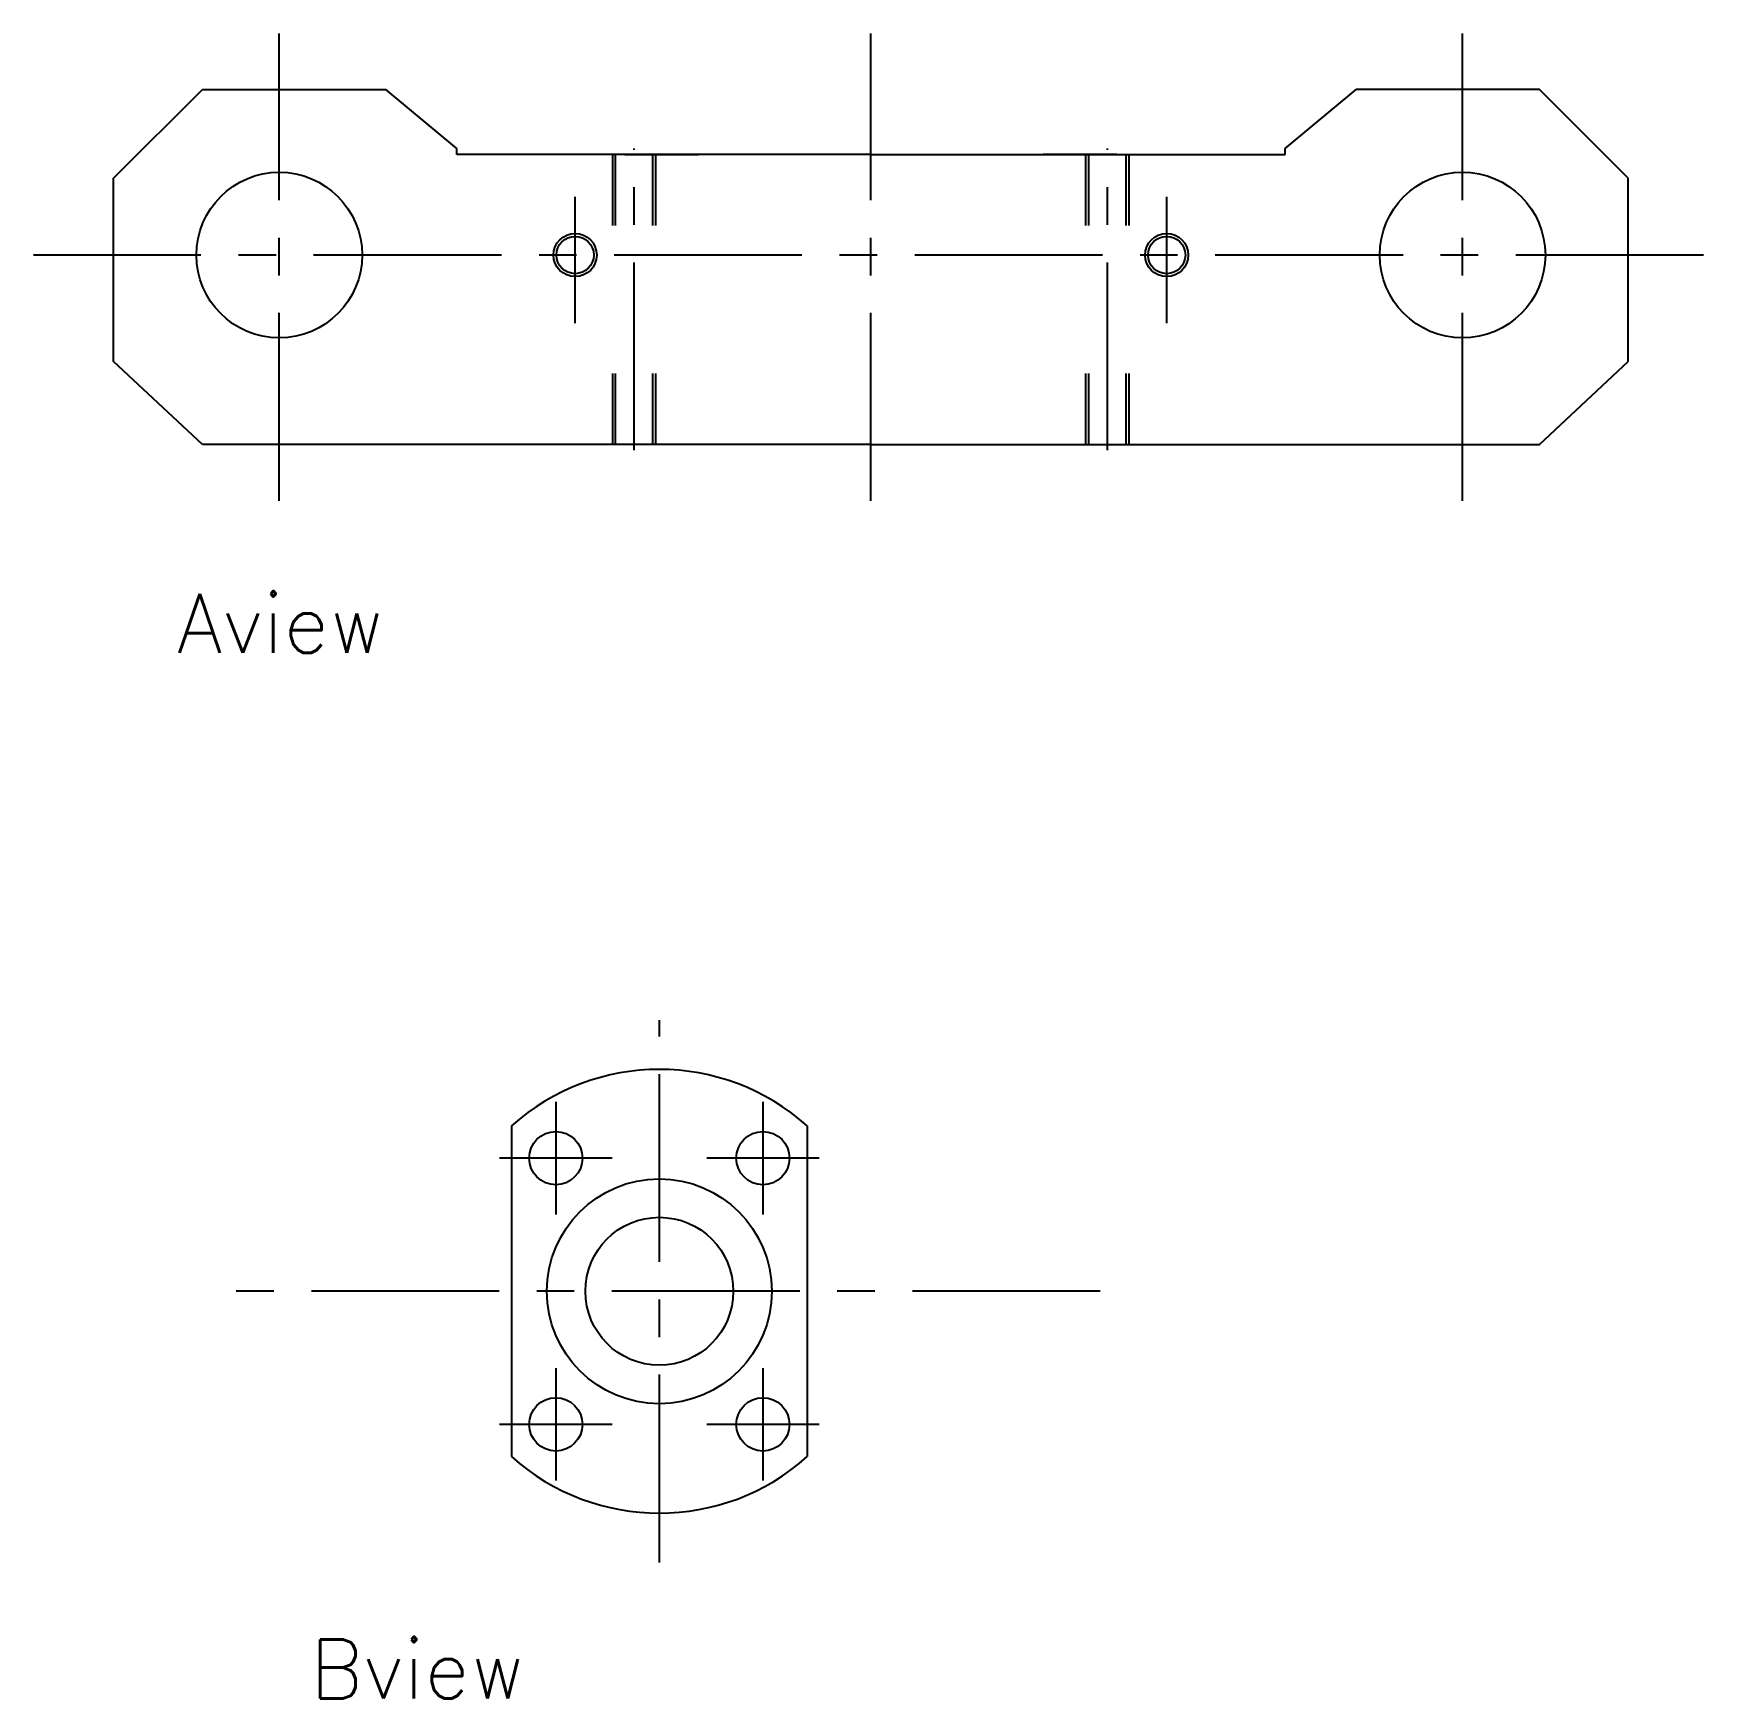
# Model space of a CAD drawing. Extents: x -846 to 177, y -154 to 391.
# Drawn here: x -105.8 to 176.5, y -68.8 to 212.6 of the extents above; entities that cross this region are included whole.
import ezdxf

# ---------------------------------------------------------------- set-up
doc = ezdxf.new("R2010")
doc.units = 0
doc.linetypes.add('CENTER', pattern=[50.8, 31.75, -6.35, 6.35, -6.35])
doc.linetypes.add('DASHED', pattern=[19.05, 12.7, -6.35])
doc.layers.get('0').update_dxf_attribs({"linetype": 'CONTINUOUS'})
doc.layers.add('CENTER', color=1, linetype='CONTINUOUS')
doc.styles.get("Standard").update_dxf_attribs({"font": 'txt.shx', "height": 3, "bigfont": 'bigfont.shx'})

msp = doc.modelspace()

# ---------------------------------------------------------------- linework, layer by layer
at = {"color": 7, "linetype": 'CONTINUOUS'}
for p, q in [((-92.24, 188.13), (-77.24, 203.13)), ((-77.24, 203.13), (-46.24, 203.13)), ((-34.24, 193.13), (-46.24, 203.13)), ((105.76, 193.13), (117.76, 203.13)), ((148.76, 203.13), (117.76, 203.13)), ((163.76, 188.13), (148.76, 203.13)), ((-34.24, 192.13), (-34.24, 193.13)), ((35.76, 192.13), (-34.24, 192.13)), ((35.76, 192.13), (105.76, 192.13)), ((105.76, 192.13), (105.76, 193.13)), ((-92.24, 157.13), (-92.24, 188.13)), ((163.76, 157.13), (163.76, 188.13)), ((-77.24, 143.13), (-92.24, 157.13)), ((148.76, 143.13), (163.76, 157.13)), ((35.76, 143.13), (-77.24, 143.13)), ((35.76, 143.13), (148.76, 143.13)), ((-25, 27.95), (-25, -27.95)), ((25, 27.95), (25, -27.95))]:
    msp.add_line(p, q, dxfattribs=at)
at = {"color": 3, "linetype": 'DASHED'}
for p, q in [((-7.89, 180.13), (-7.89, 192.13)), ((-7.39, 180.13), (-7.39, 192.13)), ((-1.09, 180.13), (-1.09, 192.13)), ((-0.59, 180.13), (-0.59, 192.13)), ((72.11, 180.13), (72.11, 192.13)), ((72.61, 180.13), (72.61, 192.13)), ((78.91, 180.13), (78.91, 192.13)), ((79.41, 180.13), (79.41, 192.13)), ((-7.89, 143.13), (-7.89, 155.13)), ((-7.39, 143.13), (-7.39, 155.13)), ((-1.09, 143.13), (-1.09, 155.13)), ((-0.59, 143.13), (-0.59, 155.13)), ((72.11, 143.13), (72.11, 155.13)), ((72.61, 143.13), (72.61, 155.13)), ((78.91, 143.13), (78.91, 155.13)), ((79.41, 143.13), (79.41, 155.13))]:
    msp.add_line(p, q, dxfattribs=at)
at = {"color": 7, "linetype": 'CONTINUOUS'}
for centre, radius in [((-64.24, 175.13), 14), ((135.76, 175.13), 14), ((-14.24, 175.13), 3.65), ((-14.24, 175.13), 3.15), ((85.76, 175.13), 3.65), ((85.76, 175.13), 3.15), ((-17.5, 22.5), 4.5), ((17.5, 22.5), 4.5), ((0, 0), 19), ((0, 0), 12.5), ((-17.5, -22.5), 4.5), ((17.5, -22.5), 4.5)]:
    msp.add_circle(centre, radius, dxfattribs=at)
for start, end in [(48.1897, 131.8103), (228.1897, 311.8103)]:
    msp.add_arc((0, 0), 37.5, start, end, dxfattribs=at)
at = {"layer": 'CENTER', "color": 1, "linetype": 'CENTER'}
for p, q in [((-64.24, 133.59), (-64.24, 212.59)), ((35.76, 133.59), (35.76, 212.59)), ((135.76, 133.59), (135.76, 212.59)), ((-5.81, 192.13), (6.64, 192.13)), ((-4.24, 142.13), (-4.24, 193.13)), ((77.34, 192.13), (64.89, 192.13)), ((75.76, 142.13), (75.76, 193.13)), ((-14.24, 163.61), (-14.24, 184.95)), ((85.76, 163.61), (85.76, 184.95)), ((176.51, 175.13), (-105.8, 175.13)), ((0, -45.84), (0, 45.84)), ((-17.5, 32), (-17.5, 13)), ((17.5, 32), (17.5, 13)), ((-8, 22.5), (-27, 22.5)), ((27, 22.5), (8, 22.5)), ((74.53, 0), (-74.53, 0)), ((-17.5, -13), (-17.5, -32)), ((17.5, -13), (17.5, -32)), ((-8, -22.5), (-27, -22.5)), ((27, -22.5), (8, -22.5))]:
    msp.add_line(p, q, dxfattribs=at)

# ---------------------------------------------------------------- texts
at = {"color": 7, "linetype": 'CONTINUOUS'}
for s, p in [('Aview', (-81.55, 107.9)), ('Bview', (-59.05, -68.84))]:
    msp.add_text(s, height=10, dxfattribs=at).set_placement(p)

doc.saveas('drawing.dxf')
